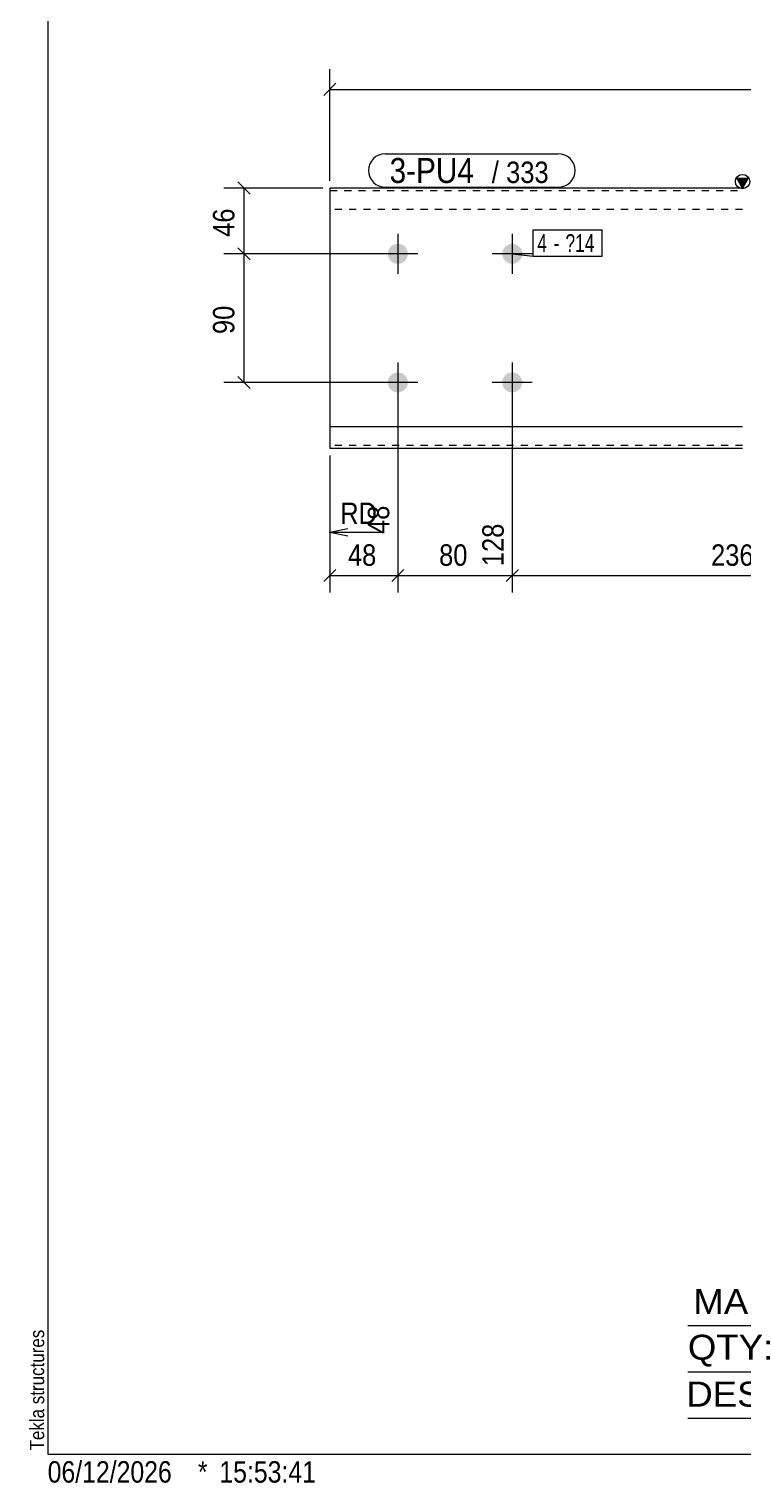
# Model space of a CAD drawing. Header units: millimetres. Extents: x 2 to 579, y 1 to 405.
# Drawn here: x 2.4 to 102.2, y 1 to 204.3 of the extents above; entities that cross this region are included whole.
import ezdxf

# ---------------------------------------------------------------- set-up
doc = ezdxf.new("R2010")
doc.units = ezdxf.units.MM
doc.linetypes.add('XKITLINE00', pattern=[0])
doc.linetypes.add('XKITLINE01', pattern=[4, 1, -1, 1, -1])
for name, color, linetype, lineweight in [('Bolt', 3, 'Continuous', 0), ('BoltMark', 7, 'Continuous', 0), ('Dimensions', 7, 'Continuous', 0), ('DrawingSheet', 5, 'Continuous', 0), ('OtherObjectType', 7, 'Continuous', 0), ('Part', 2, 'Continuous', 0), ('PartMark', 7, 'Continuous', 0)]:
    doc.layers.add(name, color=color, linetype=linetype, lineweight=lineweight)
doc.styles.add('ARIAL', font='ARIAL.TTF')
doc.styles.add('ARIAL_NARROW', font='ARIALN.TTF')

# ---------------------------------------------------------------- blocks, each defined once
blk = doc.blocks.new('*A5')
at = {"layer": 'Bolt'}
for points in [[(55.35, 172.88), (55.35, 172.84), (55.35, 172.81), (55.34, 172.77), (55.34, 172.74), (55.33, 172.7), (55.33, 172.67), (55.32, 172.64), (55.32, 172.6), (55.31, 172.57), (55.3, 172.54), (55.29, 172.5), (55.28, 172.47), (55.27, 172.44), (55.26, 172.41), (55.24, 172.37), (55.23, 172.34), (55.22, 172.31), (55.2, 172.28), (55.18, 172.25), (55.17, 172.22), (55.15, 172.19), (55.13, 172.16), (55.11, 172.13), (55.09, 172.1), (55.07, 172.08), (55.05, 172.05), (55.03, 172.02), (55.01, 172), (54.99, 171.97), (54.96, 171.94), (54.94, 171.92), (54.92, 171.9), (54.89, 171.87), (54.86, 171.85), (54.84, 171.83), (54.81, 171.81), (54.78, 171.79), (54.76, 171.77), (54.73, 171.75), (54.7, 171.73), (54.67, 171.71), (54.64, 171.69), (54.61, 171.68), (54.58, 171.66), (54.55, 171.64), (54.52, 171.63), (54.49, 171.62), (54.45, 171.6), (54.42, 171.59), (54.39, 171.58), (54.36, 171.57), (54.32, 171.56), (54.29, 171.55), (54.26, 171.54), (54.22, 171.54), (54.19, 171.53), (54.16, 171.53), (54.12, 171.52), (54.09, 171.52), (54.05, 171.51), (54.02, 171.51), (53.98, 171.51), (53.95, 171.51), (53.92, 171.51), (53.88, 171.51), (53.85, 171.51), (53.81, 171.52), (53.78, 171.52), (53.74, 171.53), (53.71, 171.53), (53.68, 171.54), (53.64, 171.54), (53.61, 171.55), (53.58, 171.56), (53.54, 171.57), (53.51, 171.58), (53.48, 171.59), (53.45, 171.6), (53.41, 171.62), (53.38, 171.63), (53.35, 171.64), (53.32, 171.66), (53.29, 171.68), (53.26, 171.69), (53.23, 171.71), (53.2, 171.73), (53.17, 171.75), (53.14, 171.77), (53.12, 171.79), (53.09, 171.81), (53.06, 171.83), (53.04, 171.85), (53.01, 171.87), (52.98, 171.9), (52.96, 171.92), (52.94, 171.94), (52.91, 171.97), (52.89, 172), (52.87, 172.02), (52.85, 172.05), (52.83, 172.08), (52.81, 172.1), (52.79, 172.13), (52.77, 172.16), (52.75, 172.19), (52.73, 172.22), (52.72, 172.25), (52.7, 172.28), (52.68, 172.31), (52.67, 172.34), (52.66, 172.37), (52.64, 172.41), (52.63, 172.44), (52.62, 172.47), (52.61, 172.5), (52.6, 172.54), (52.59, 172.57), (52.58, 172.6), (52.58, 172.64), (52.57, 172.67), (52.57, 172.7), (52.56, 172.74), (52.56, 172.77), (52.55, 172.81), (52.55, 172.84), (52.55, 172.88), (52.55, 172.91), (52.55, 172.94), (52.55, 172.98), (52.55, 173.01), (52.56, 173.05), (52.56, 173.08), (52.57, 173.12), (52.57, 173.15), (52.58, 173.18), (52.58, 173.22), (52.59, 173.25), (52.6, 173.28), (52.61, 173.32), (52.62, 173.35), (52.63, 173.38), (52.64, 173.41), (52.66, 173.45), (52.67, 173.48), (52.68, 173.51), (52.7, 173.54), (52.72, 173.57), (52.73, 173.6), (52.75, 173.63), (52.77, 173.66), (52.79, 173.69), (52.81, 173.72), (52.83, 173.74), (52.85, 173.77), (52.87, 173.8), (52.89, 173.82), (52.91, 173.85), (52.94, 173.88), (52.96, 173.9), (52.98, 173.92), (53.01, 173.95), (53.04, 173.97), (53.06, 173.99), (53.09, 174.01), (53.12, 174.03), (53.14, 174.05), (53.17, 174.07), (53.2, 174.09), (53.23, 174.11), (53.26, 174.13), (53.29, 174.14), (53.32, 174.16), (53.35, 174.18), (53.38, 174.19), (53.41, 174.2), (53.45, 174.22), (53.48, 174.23), (53.51, 174.24), (53.54, 174.25), (53.58, 174.26), (53.61, 174.27), (53.64, 174.28), (53.68, 174.28), (53.71, 174.29), (53.74, 174.29), (53.78, 174.3), (53.81, 174.3), (53.85, 174.31), (53.88, 174.31), (53.92, 174.31), (53.95, 174.31), (53.98, 174.31), (54.02, 174.31), (54.05, 174.31), (54.09, 174.3), (54.12, 174.3), (54.16, 174.29), (54.19, 174.29), (54.22, 174.28), (54.26, 174.28), (54.29, 174.27), (54.32, 174.26), (54.36, 174.25), (54.39, 174.24), (54.42, 174.23), (54.45, 174.22), (54.49, 174.2), (54.52, 174.19), (54.55, 174.18), (54.58, 174.16), (54.61, 174.14), (54.64, 174.13), (54.67, 174.11), (54.7, 174.09), (54.73, 174.07), (54.76, 174.05), (54.78, 174.03), (54.81, 174.01), (54.84, 173.99), (54.86, 173.97), (54.89, 173.95), (54.92, 173.92), (54.94, 173.9), (54.96, 173.88), (54.99, 173.85), (55.01, 173.82), (55.03, 173.8), (55.05, 173.77), (55.07, 173.74), (55.09, 173.72), (55.11, 173.69), (55.13, 173.66), (55.15, 173.63), (55.17, 173.6), (55.18, 173.57), (55.2, 173.54), (55.22, 173.51), (55.23, 173.48), (55.24, 173.45), (55.26, 173.41), (55.27, 173.38), (55.28, 173.35), (55.29, 173.32), (55.3, 173.28), (55.31, 173.25), (55.32, 173.22), (55.32, 173.18), (55.33, 173.15), (55.33, 173.12), (55.34, 173.08), (55.34, 173.05), (55.35, 173.01), (55.35, 172.98), (55.35, 172.94), (55.35, 172.91)], [(71.35, 172.88), (71.35, 172.84), (71.35, 172.81), (71.34, 172.77), (71.34, 172.74), (71.33, 172.7), (71.33, 172.67), (71.32, 172.64), (71.32, 172.6), (71.31, 172.57), (71.3, 172.54), (71.29, 172.5), (71.28, 172.47), (71.27, 172.44), (71.26, 172.41), (71.24, 172.37), (71.23, 172.34), (71.22, 172.31), (71.2, 172.28), (71.18, 172.25), (71.17, 172.22), (71.15, 172.19), (71.13, 172.16), (71.11, 172.13), (71.09, 172.1), (71.07, 172.08), (71.05, 172.05), (71.03, 172.02), (71.01, 172), (70.99, 171.97), (70.96, 171.94), (70.94, 171.92), (70.92, 171.9), (70.89, 171.87), (70.86, 171.85), (70.84, 171.83), (70.81, 171.81), (70.78, 171.79), (70.76, 171.77), (70.73, 171.75), (70.7, 171.73), (70.67, 171.71), (70.64, 171.69), (70.61, 171.68), (70.58, 171.66), (70.55, 171.64), (70.52, 171.63), (70.49, 171.62), (70.45, 171.6), (70.42, 171.59), (70.39, 171.58), (70.36, 171.57), (70.32, 171.56), (70.29, 171.55), (70.26, 171.54), (70.22, 171.54), (70.19, 171.53), (70.16, 171.53), (70.12, 171.52), (70.09, 171.52), (70.05, 171.51), (70.02, 171.51), (69.98, 171.51), (69.95, 171.51), (69.92, 171.51), (69.88, 171.51), (69.85, 171.51), (69.81, 171.52), (69.78, 171.52), (69.74, 171.53), (69.71, 171.53), (69.68, 171.54), (69.64, 171.54), (69.61, 171.55), (69.58, 171.56), (69.54, 171.57), (69.51, 171.58), (69.48, 171.59), (69.45, 171.6), (69.41, 171.62), (69.38, 171.63), (69.35, 171.64), (69.32, 171.66), (69.29, 171.68), (69.26, 171.69), (69.23, 171.71), (69.2, 171.73), (69.17, 171.75), (69.14, 171.77), (69.12, 171.79), (69.09, 171.81), (69.06, 171.83), (69.04, 171.85), (69.01, 171.87), (68.98, 171.9), (68.96, 171.92), (68.94, 171.94), (68.91, 171.97), (68.89, 172), (68.87, 172.02), (68.85, 172.05), (68.83, 172.08), (68.81, 172.1), (68.79, 172.13), (68.77, 172.16), (68.75, 172.19), (68.73, 172.22), (68.72, 172.25), (68.7, 172.28), (68.68, 172.31), (68.67, 172.34), (68.66, 172.37), (68.64, 172.41), (68.63, 172.44), (68.62, 172.47), (68.61, 172.5), (68.6, 172.54), (68.59, 172.57), (68.58, 172.6), (68.58, 172.64), (68.57, 172.67), (68.57, 172.7), (68.56, 172.74), (68.56, 172.77), (68.55, 172.81), (68.55, 172.84), (68.55, 172.88), (68.55, 172.91), (68.55, 172.94), (68.55, 172.98), (68.55, 173.01), (68.56, 173.05), (68.56, 173.08), (68.57, 173.12), (68.57, 173.15), (68.58, 173.18), (68.58, 173.22), (68.59, 173.25), (68.6, 173.28), (68.61, 173.32), (68.62, 173.35), (68.63, 173.38), (68.64, 173.41), (68.66, 173.45), (68.67, 173.48), (68.68, 173.51), (68.7, 173.54), (68.72, 173.57), (68.73, 173.6), (68.75, 173.63), (68.77, 173.66), (68.79, 173.69), (68.81, 173.72), (68.83, 173.74), (68.85, 173.77), (68.87, 173.8), (68.89, 173.82), (68.91, 173.85), (68.94, 173.88), (68.96, 173.9), (68.98, 173.92), (69.01, 173.95), (69.04, 173.97), (69.06, 173.99), (69.09, 174.01), (69.12, 174.03), (69.14, 174.05), (69.17, 174.07), (69.2, 174.09), (69.23, 174.11), (69.26, 174.13), (69.29, 174.14), (69.32, 174.16), (69.35, 174.18), (69.38, 174.19), (69.41, 174.2), (69.45, 174.22), (69.48, 174.23), (69.51, 174.24), (69.54, 174.25), (69.58, 174.26), (69.61, 174.27), (69.64, 174.28), (69.68, 174.28), (69.71, 174.29), (69.74, 174.29), (69.78, 174.3), (69.81, 174.3), (69.85, 174.31), (69.88, 174.31), (69.92, 174.31), (69.95, 174.31), (69.98, 174.31), (70.02, 174.31), (70.05, 174.31), (70.09, 174.3), (70.12, 174.3), (70.16, 174.29), (70.19, 174.29), (70.22, 174.28), (70.26, 174.28), (70.29, 174.27), (70.32, 174.26), (70.36, 174.25), (70.39, 174.24), (70.42, 174.23), (70.45, 174.22), (70.49, 174.2), (70.52, 174.19), (70.55, 174.18), (70.58, 174.16), (70.61, 174.14), (70.64, 174.13), (70.67, 174.11), (70.7, 174.09), (70.73, 174.07), (70.76, 174.05), (70.78, 174.03), (70.81, 174.01), (70.84, 173.99), (70.86, 173.97), (70.89, 173.95), (70.92, 173.92), (70.94, 173.9), (70.96, 173.88), (70.99, 173.85), (71.01, 173.82), (71.03, 173.8), (71.05, 173.77), (71.07, 173.74), (71.09, 173.72), (71.11, 173.69), (71.13, 173.66), (71.15, 173.63), (71.17, 173.6), (71.18, 173.57), (71.2, 173.54), (71.22, 173.51), (71.23, 173.48), (71.24, 173.45), (71.26, 173.41), (71.27, 173.38), (71.28, 173.35), (71.29, 173.32), (71.3, 173.28), (71.31, 173.25), (71.32, 173.22), (71.32, 173.18), (71.33, 173.15), (71.33, 173.12), (71.34, 173.08), (71.34, 173.05), (71.35, 173.01), (71.35, 172.98), (71.35, 172.94), (71.35, 172.91)], [(55.35, 154.88), (55.35, 154.84), (55.35, 154.81), (55.34, 154.77), (55.34, 154.74), (55.33, 154.7), (55.33, 154.67), (55.32, 154.64), (55.32, 154.6), (55.31, 154.57), (55.3, 154.54), (55.29, 154.5), (55.28, 154.47), (55.27, 154.44), (55.26, 154.41), (55.24, 154.37), (55.23, 154.34), (55.22, 154.31), (55.2, 154.28), (55.18, 154.25), (55.17, 154.22), (55.15, 154.19), (55.13, 154.16), (55.11, 154.13), (55.09, 154.1), (55.07, 154.08), (55.05, 154.05), (55.03, 154.02), (55.01, 154), (54.99, 153.97), (54.96, 153.94), (54.94, 153.92), (54.92, 153.9), (54.89, 153.87), (54.86, 153.85), (54.84, 153.83), (54.81, 153.81), (54.78, 153.79), (54.76, 153.77), (54.73, 153.75), (54.7, 153.73), (54.67, 153.71), (54.64, 153.69), (54.61, 153.68), (54.58, 153.66), (54.55, 153.64), (54.52, 153.63), (54.49, 153.62), (54.45, 153.6), (54.42, 153.59), (54.39, 153.58), (54.36, 153.57), (54.32, 153.56), (54.29, 153.55), (54.26, 153.54), (54.22, 153.54), (54.19, 153.53), (54.16, 153.53), (54.12, 153.52), (54.09, 153.52), (54.05, 153.51), (54.02, 153.51), (53.98, 153.51), (53.95, 153.51), (53.92, 153.51), (53.88, 153.51), (53.85, 153.51), (53.81, 153.52), (53.78, 153.52), (53.74, 153.53), (53.71, 153.53), (53.68, 153.54), (53.64, 153.54), (53.61, 153.55), (53.58, 153.56), (53.54, 153.57), (53.51, 153.58), (53.48, 153.59), (53.45, 153.6), (53.41, 153.62), (53.38, 153.63), (53.35, 153.64), (53.32, 153.66), (53.29, 153.68), (53.26, 153.69), (53.23, 153.71), (53.2, 153.73), (53.17, 153.75), (53.14, 153.77), (53.12, 153.79), (53.09, 153.81), (53.06, 153.83), (53.04, 153.85), (53.01, 153.87), (52.98, 153.9), (52.96, 153.92), (52.94, 153.94), (52.91, 153.97), (52.89, 154), (52.87, 154.02), (52.85, 154.05), (52.83, 154.08), (52.81, 154.1), (52.79, 154.13), (52.77, 154.16), (52.75, 154.19), (52.73, 154.22), (52.72, 154.25), (52.7, 154.28), (52.68, 154.31), (52.67, 154.34), (52.66, 154.37), (52.64, 154.41), (52.63, 154.44), (52.62, 154.47), (52.61, 154.5), (52.6, 154.54), (52.59, 154.57), (52.58, 154.6), (52.58, 154.64), (52.57, 154.67), (52.57, 154.7), (52.56, 154.74), (52.56, 154.77), (52.55, 154.81), (52.55, 154.84), (52.55, 154.88), (52.55, 154.91), (52.55, 154.94), (52.55, 154.98), (52.55, 155.01), (52.56, 155.05), (52.56, 155.08), (52.57, 155.12), (52.57, 155.15), (52.58, 155.18), (52.58, 155.22), (52.59, 155.25), (52.6, 155.28), (52.61, 155.32), (52.62, 155.35), (52.63, 155.38), (52.64, 155.41), (52.66, 155.45), (52.67, 155.48), (52.68, 155.51), (52.7, 155.54), (52.72, 155.57), (52.73, 155.6), (52.75, 155.63), (52.77, 155.66), (52.79, 155.69), (52.81, 155.72), (52.83, 155.74), (52.85, 155.77), (52.87, 155.8), (52.89, 155.82), (52.91, 155.85), (52.94, 155.88), (52.96, 155.9), (52.98, 155.92), (53.01, 155.95), (53.04, 155.97), (53.06, 155.99), (53.09, 156.01), (53.12, 156.03), (53.14, 156.05), (53.17, 156.07), (53.2, 156.09), (53.23, 156.11), (53.26, 156.13), (53.29, 156.14), (53.32, 156.16), (53.35, 156.18), (53.38, 156.19), (53.41, 156.2), (53.45, 156.22), (53.48, 156.23), (53.51, 156.24), (53.54, 156.25), (53.58, 156.26), (53.61, 156.27), (53.64, 156.28), (53.68, 156.28), (53.71, 156.29), (53.74, 156.29), (53.78, 156.3), (53.81, 156.3), (53.85, 156.31), (53.88, 156.31), (53.92, 156.31), (53.95, 156.31), (53.98, 156.31), (54.02, 156.31), (54.05, 156.31), (54.09, 156.3), (54.12, 156.3), (54.16, 156.29), (54.19, 156.29), (54.22, 156.28), (54.26, 156.28), (54.29, 156.27), (54.32, 156.26), (54.36, 156.25), (54.39, 156.24), (54.42, 156.23), (54.45, 156.22), (54.49, 156.2), (54.52, 156.19), (54.55, 156.18), (54.58, 156.16), (54.61, 156.14), (54.64, 156.13), (54.67, 156.11), (54.7, 156.09), (54.73, 156.07), (54.76, 156.05), (54.78, 156.03), (54.81, 156.01), (54.84, 155.99), (54.86, 155.97), (54.89, 155.95), (54.92, 155.92), (54.94, 155.9), (54.96, 155.88), (54.99, 155.85), (55.01, 155.82), (55.03, 155.8), (55.05, 155.77), (55.07, 155.74), (55.09, 155.72), (55.11, 155.69), (55.13, 155.66), (55.15, 155.63), (55.17, 155.6), (55.18, 155.57), (55.2, 155.54), (55.22, 155.51), (55.23, 155.48), (55.24, 155.45), (55.26, 155.41), (55.27, 155.38), (55.28, 155.35), (55.29, 155.32), (55.3, 155.28), (55.31, 155.25), (55.32, 155.22), (55.32, 155.18), (55.33, 155.15), (55.33, 155.12), (55.34, 155.08), (55.34, 155.05), (55.35, 155.01), (55.35, 154.98), (55.35, 154.94), (55.35, 154.91)], [(71.35, 154.88), (71.35, 154.84), (71.35, 154.81), (71.34, 154.77), (71.34, 154.74), (71.33, 154.7), (71.33, 154.67), (71.32, 154.64), (71.32, 154.6), (71.31, 154.57), (71.3, 154.54), (71.29, 154.5), (71.28, 154.47), (71.27, 154.44), (71.26, 154.41), (71.24, 154.37), (71.23, 154.34), (71.22, 154.31), (71.2, 154.28), (71.18, 154.25), (71.17, 154.22), (71.15, 154.19), (71.13, 154.16), (71.11, 154.13), (71.09, 154.1), (71.07, 154.08), (71.05, 154.05), (71.03, 154.02), (71.01, 154), (70.99, 153.97), (70.96, 153.94), (70.94, 153.92), (70.92, 153.9), (70.89, 153.87), (70.86, 153.85), (70.84, 153.83), (70.81, 153.81), (70.78, 153.79), (70.76, 153.77), (70.73, 153.75), (70.7, 153.73), (70.67, 153.71), (70.64, 153.69), (70.61, 153.68), (70.58, 153.66), (70.55, 153.64), (70.52, 153.63), (70.49, 153.62), (70.45, 153.6), (70.42, 153.59), (70.39, 153.58), (70.36, 153.57), (70.32, 153.56), (70.29, 153.55), (70.26, 153.54), (70.22, 153.54), (70.19, 153.53), (70.16, 153.53), (70.12, 153.52), (70.09, 153.52), (70.05, 153.51), (70.02, 153.51), (69.98, 153.51), (69.95, 153.51), (69.92, 153.51), (69.88, 153.51), (69.85, 153.51), (69.81, 153.52), (69.78, 153.52), (69.74, 153.53), (69.71, 153.53), (69.68, 153.54), (69.64, 153.54), (69.61, 153.55), (69.58, 153.56), (69.54, 153.57), (69.51, 153.58), (69.48, 153.59), (69.45, 153.6), (69.41, 153.62), (69.38, 153.63), (69.35, 153.64), (69.32, 153.66), (69.29, 153.68), (69.26, 153.69), (69.23, 153.71), (69.2, 153.73), (69.17, 153.75), (69.14, 153.77), (69.12, 153.79), (69.09, 153.81), (69.06, 153.83), (69.04, 153.85), (69.01, 153.87), (68.98, 153.9), (68.96, 153.92), (68.94, 153.94), (68.91, 153.97), (68.89, 154), (68.87, 154.02), (68.85, 154.05), (68.83, 154.08), (68.81, 154.1), (68.79, 154.13), (68.77, 154.16), (68.75, 154.19), (68.73, 154.22), (68.72, 154.25), (68.7, 154.28), (68.68, 154.31), (68.67, 154.34), (68.66, 154.37), (68.64, 154.41), (68.63, 154.44), (68.62, 154.47), (68.61, 154.5), (68.6, 154.54), (68.59, 154.57), (68.58, 154.6), (68.58, 154.64), (68.57, 154.67), (68.57, 154.7), (68.56, 154.74), (68.56, 154.77), (68.55, 154.81), (68.55, 154.84), (68.55, 154.88), (68.55, 154.91), (68.55, 154.94), (68.55, 154.98), (68.55, 155.01), (68.56, 155.05), (68.56, 155.08), (68.57, 155.12), (68.57, 155.15), (68.58, 155.18), (68.58, 155.22), (68.59, 155.25), (68.6, 155.28), (68.61, 155.32), (68.62, 155.35), (68.63, 155.38), (68.64, 155.41), (68.66, 155.45), (68.67, 155.48), (68.68, 155.51), (68.7, 155.54), (68.72, 155.57), (68.73, 155.6), (68.75, 155.63), (68.77, 155.66), (68.79, 155.69), (68.81, 155.72), (68.83, 155.74), (68.85, 155.77), (68.87, 155.8), (68.89, 155.82), (68.91, 155.85), (68.94, 155.88), (68.96, 155.9), (68.98, 155.92), (69.01, 155.95), (69.04, 155.97), (69.06, 155.99), (69.09, 156.01), (69.12, 156.03), (69.14, 156.05), (69.17, 156.07), (69.2, 156.09), (69.23, 156.11), (69.26, 156.13), (69.29, 156.14), (69.32, 156.16), (69.35, 156.18), (69.38, 156.19), (69.41, 156.2), (69.45, 156.22), (69.48, 156.23), (69.51, 156.24), (69.54, 156.25), (69.58, 156.26), (69.61, 156.27), (69.64, 156.28), (69.68, 156.28), (69.71, 156.29), (69.74, 156.29), (69.78, 156.3), (69.81, 156.3), (69.85, 156.31), (69.88, 156.31), (69.92, 156.31), (69.95, 156.31), (69.98, 156.31), (70.02, 156.31), (70.05, 156.31), (70.09, 156.3), (70.12, 156.3), (70.16, 156.29), (70.19, 156.29), (70.22, 156.28), (70.26, 156.28), (70.29, 156.27), (70.32, 156.26), (70.36, 156.25), (70.39, 156.24), (70.42, 156.23), (70.45, 156.22), (70.49, 156.2), (70.52, 156.19), (70.55, 156.18), (70.58, 156.16), (70.61, 156.14), (70.64, 156.13), (70.67, 156.11), (70.7, 156.09), (70.73, 156.07), (70.76, 156.05), (70.78, 156.03), (70.81, 156.01), (70.84, 155.99), (70.86, 155.97), (70.89, 155.95), (70.92, 155.92), (70.94, 155.9), (70.96, 155.88), (70.99, 155.85), (71.01, 155.82), (71.03, 155.8), (71.05, 155.77), (71.07, 155.74), (71.09, 155.72), (71.11, 155.69), (71.13, 155.66), (71.15, 155.63), (71.17, 155.6), (71.18, 155.57), (71.2, 155.54), (71.22, 155.51), (71.23, 155.48), (71.24, 155.45), (71.26, 155.41), (71.27, 155.38), (71.28, 155.35), (71.29, 155.32), (71.3, 155.28), (71.31, 155.25), (71.32, 155.22), (71.32, 155.18), (71.33, 155.15), (71.33, 155.12), (71.34, 155.08), (71.34, 155.05), (71.35, 155.01), (71.35, 154.98), (71.35, 154.94), (71.35, 154.91)]]:
    blk.add_hatch(color=3, dxfattribs=at).paths.add_polyline_path(points, flags=17)
at = {"layer": 'Bolt', "color": 3, "linetype": 'XKITLINE00', "lineweight": 0}
for p, q in [((53.95, 175.71), (53.95, 170.11)), ((69.95, 175.71), (69.95, 170.11)), ((56.75, 172.91), (51.15, 172.91)), ((72.75, 172.91), (67.15, 172.91)), ((53.95, 157.71), (53.95, 152.11)), ((69.95, 157.71), (69.95, 152.11)), ((56.75, 154.91), (51.15, 154.91)), ((72.75, 154.91), (67.15, 154.91))]:
    blk.add_line(p, q, dxfattribs=at)
blk = doc.blocks.new('*A6')
at = {"layer": 'Part'}
blk.add_hatch(color=2, dxfattribs=at).paths.add_polyline_path([(101.34, 183.51), (102.94, 183.51), (102.14, 182.11)], flags=17)
at = {"layer": 'Part', "color": 2, "linetype": 'XKITLINE00', "lineweight": 0}
for p, q in [((102.14, 182.11), (101.34, 183.51)), ((101.34, 183.51), (102.94, 183.51)), ((102.94, 183.51), (102.14, 182.11)), ((44.45, 182.11), (44.45, 145.71)), ((102.14, 182.11), (44.45, 182.11)), ((102.14, 148.71), (44.45, 148.71)), ((44.45, 145.71), (102.14, 145.71))]:
    blk.add_line(p, q, dxfattribs=at)
at = {"layer": 'Part', "color": 7, "linetype": 'XKITLINE01', "lineweight": 0}
for p, q in [((44.45, 181.75), (102.14, 181.75)), ((102.14, 179.11), (44.45, 179.11)), ((102.14, 146.07), (44.45, 146.07))]:
    blk.add_line(p, q, dxfattribs=at)
at = {"layer": 'Part', "color": 2, "linetype": 'XKITLINE00', "lineweight": 0}
blk.add_circle((102.14, 183.01), 1, dxfattribs=at)
blk = doc.blocks.new('*A13')
at = {"layer": 'DrawingSheet', "color": 5, "linetype": 'XKITLINE00', "lineweight": 0}
for p, q in [((5, 405), (5, 5)), ((5, 5), (579, 5))]:
    blk.add_line(p, q, dxfattribs=at)
at = {"layer": 'DrawingSheet', "color": 5, "style": 'ARIAL', "width": 0.85}
blk.add_text('Tekla structures', height=2, rotation=90, dxfattribs=at).set_placement((4.5, 5.5))
blk = doc.blocks.new('*A17')
at = {"layer": 'OtherObjectType', "color": 6, "linetype": 'XKITLINE00', "lineweight": 0}
for p, q in [((94.5, 23), (144.5, 23)), ((94.5, 16.5), (144.5, 16.5)), ((94.5, 10), (144.5, 10))]:
    blk.add_line(p, q, dxfattribs=at)
at = {"layer": 'OtherObjectType', "color": 6, "style": 'ARIAL_NARROW'}
for s, width, p in [('MARK:', 1.275, (95.27, 24.58)), ('3-PU4', 1.525501, (119.69, 24.65)), ('QTY:', 1.275, (94.5, 18.19)), ('13', 1.525501, (113.99, 18.05)), ('DESC.:', 1.275, (94.29, 11.63)), ('ZZ182-1.8-15-50', 1.525501, (117, 11.79))]:
    blk.add_text(s, height=3.5, dxfattribs=dict(at, width=width)).set_placement(p)
blk = doc.blocks.new('*A20')
at = {"layer": 'OtherObjectType', "color": 7, "style": 'ARIAL_NARROW', "width": 1.008832}
for s, p in [('06/12/2026', (4.99, 1)), ('*', (26, 1)), ('15:53:41', (29, 1))]:
    blk.add_text(s, height=3, dxfattribs=at).set_placement(p)
blk = doc.blocks.new('*A23')
at = {"layer": 'Dimensions', "color": 7, "linetype": 'XKITLINE00', "lineweight": 0}
for p, q in [((52.95, 172.91), (29.6, 172.91)), ((31.6, 173.76), (33.3, 172.06)), ((32.45, 154.91), (32.45, 172.91)), ((52.95, 154.91), (29.6, 154.91)), ((31.6, 155.76), (33.3, 154.06))]:
    blk.add_line(p, q, dxfattribs=at)
at = {"layer": 'Dimensions', "color": 3}
for p in [(32.45, 172.91), (32.45, 154.91)]:
    blk.add_point(p, dxfattribs=at)
at = {"layer": 'Dimensions', "color": 3, "style": 'ARIAL', "width": 0.85}
blk.add_text('90', height=3, rotation=90.0002, dxfattribs=at).set_placement((31.1, 161.68))
blk = doc.blocks.new('*A24')
at = {"layer": 'Dimensions', "color": 7, "linetype": 'XKITLINE00', "lineweight": 0}
for p, q in [((43.45, 182.11), (29.6, 182.11)), ((31.6, 182.96), (33.3, 181.26)), ((32.45, 172.91), (32.45, 182.11)), ((52.95, 172.91), (29.6, 172.91)), ((31.6, 173.76), (33.3, 172.06))]:
    blk.add_line(p, q, dxfattribs=at)
at = {"layer": 'Dimensions', "color": 3}
for p in [(32.45, 182.11), (32.45, 172.91)]:
    blk.add_point(p, dxfattribs=at)
at = {"layer": 'Dimensions', "color": 3, "style": 'ARIAL', "width": 0.85}
blk.add_text('46', height=3, rotation=90.0002, dxfattribs=at).set_placement((31.1, 175.28))
blk = doc.blocks.new('*A29')
at = {"layer": 'Dimensions', "color": 7, "linetype": 'XKITLINE00', "lineweight": 0}
for p, q in [((44.45, 183.11), (44.45, 198.76)), ((45.3, 196.76), (43.6, 195.06)), ((44.45, 195.91), (416.39, 195.91))]:
    blk.add_line(p, q, dxfattribs=at)
at = {"layer": 'Dimensions', "color": 3}
blk.add_point((44.45, 195.91), dxfattribs=at)
blk = doc.blocks.new('*A30')
at = {"layer": 'Dimensions', "color": 7, "linetype": 'XKITLINE00', "lineweight": 0}
for p, q in [((53.95, 153.91), (53.95, 125.51)), ((44.45, 144.71), (44.45, 125.51)), ((44.45, 144.71), (44.45, 131.51)), ((46.95, 134.41), (44.45, 133.91)), ((46.95, 133.41), (44.45, 133.91)), ((51.67, 133.91), (44.45, 133.91)), ((45.3, 128.76), (43.6, 127.06)), ((54.8, 128.76), (53.1, 127.06)), ((44.45, 127.91), (53.95, 127.91))]:
    blk.add_line(p, q, dxfattribs=at)
at = {"layer": 'Dimensions', "color": 7}
blk.add_point((44.45, 133.91), dxfattribs=at)
at = {"layer": 'Dimensions', "color": 3}
for p in [(44.45, 127.91), (53.95, 127.91)]:
    blk.add_point(p, dxfattribs=at)
at = {"layer": 'Dimensions', "color": 3, "style": 'ARIAL', "width": 0.85}
for s, p in [('RD', (45.89, 135.11)), ('48', (46.97, 129.26))]:
    blk.add_text(s, height=3, dxfattribs=at).set_placement(p)
blk.add_text('48', height=3, rotation=90.0002, dxfattribs=at).set_placement((52.75, 133.71))
blk = doc.blocks.new('*A31')
at = {"layer": 'Dimensions', "color": 7, "linetype": 'XKITLINE00', "lineweight": 0}
for p, q in [((53.95, 153.91), (53.95, 125.51)), ((69.95, 153.91), (69.95, 125.51)), ((54.8, 128.76), (53.1, 127.06)), ((70.8, 128.76), (69.1, 127.06)), ((53.95, 127.91), (69.95, 127.91))]:
    blk.add_line(p, q, dxfattribs=at)
at = {"layer": 'Dimensions', "color": 3}
for p in [(53.95, 127.91), (69.95, 127.91)]:
    blk.add_point(p, dxfattribs=at)
at = {"layer": 'Dimensions', "color": 3, "style": 'ARIAL', "width": 0.85}
blk.add_text('128', height=3, rotation=90.0002, dxfattribs=at).set_placement((68.75, 129.21))
blk.add_text('80', height=3, dxfattribs=at).set_placement((59.72, 129.26))
blk = doc.blocks.new('*A32')
at = {"layer": 'Dimensions', "color": 7, "linetype": 'XKITLINE00', "lineweight": 0}
for p, q in [((69.95, 153.91), (69.95, 125.51)), ((134.44, 153.91), (134.44, 125.51)), ((70.8, 128.76), (69.1, 127.06)), ((135.29, 128.76), (133.59, 127.06)), ((69.95, 127.91), (134.44, 127.91))]:
    blk.add_line(p, q, dxfattribs=at)
at = {"layer": 'Dimensions', "color": 3}
for p in [(69.95, 127.91), (134.44, 127.91)]:
    blk.add_point(p, dxfattribs=at)
at = {"layer": 'Dimensions', "color": 3, "style": 'ARIAL', "width": 0.85}
blk.add_text('2488', height=3, rotation=90.0002, dxfattribs=at).set_placement((133.24, 129.21))
blk.add_text('2360', height=3, dxfattribs=at).set_placement((97.74, 129.26))
blk = doc.blocks.new('*A39')
at = {"layer": 'BoltMark', "color": 7, "linetype": 'XKITLINE00', "lineweight": 0}
for p, q in [((72.85, 176.26), (82.54, 176.26)), ((72.85, 172.56), (72.85, 176.26)), ((82.54, 172.56), (82.54, 176.26)), ((69.95, 172.91), (72.85, 172.56)), ((72.85, 172.56), (82.54, 172.56))]:
    blk.add_line(p, q, dxfattribs=at)
at = {"layer": 'BoltMark', "color": 3, "style": 'ARIAL_NARROW', "width": 0.85}
for s, p in [('4', (73.45, 173.16)), ('?14', (77.38, 173.16)), ('-', (75.72, 173.16))]:
    blk.add_text(s, height=2.5, dxfattribs=at).set_placement(p)
blk = doc.blocks.new('*A43')
at = {"layer": 'PartMark', "color": 7, "linetype": 'XKITLINE00', "lineweight": 0}
for p, q in [((52.2, 186.91), (76.37, 186.91)), ((52.2, 182.21), (76.37, 182.21))]:
    blk.add_line(p, q, dxfattribs=at)
for centre, start, end in [((52.2, 184.56), 90, 270), ((76.37, 184.56), 270, 90)]:
    blk.add_arc(centre, 2.35, start, end, dxfattribs=at)
at = {"layer": 'PartMark', "color": 1, "style": 'ARIAL', "width": 0.85}
blk.add_text('3-PU4', height=3.5, dxfattribs=at).set_placement((52.8, 182.81))
at = {"layer": 'PartMark', "color": 3, "style": 'ARIAL', "width": 0.85}
for s, p in [('/', (67.08, 182.81)), ('333', (69.09, 182.81))]:
    blk.add_text(s, height=3, dxfattribs=at).set_placement(p)

msp = doc.modelspace()

# ---------------------------------------------------------------- block references
at = {"lineweight": 0}
for name in ['*A13', '*A29', '*A43', '*A24', '*A5', '*A39', '*A23', '*A30', '*A31', '*A32', '*A17', '*A20']:
    msp.add_blockref(name, (0, 0), dxfattribs=at)
at = {"layer": 'Part', "lineweight": 0}
msp.add_blockref('*A6', (0, 0), dxfattribs=at)

doc.saveas('drawing.dxf')
